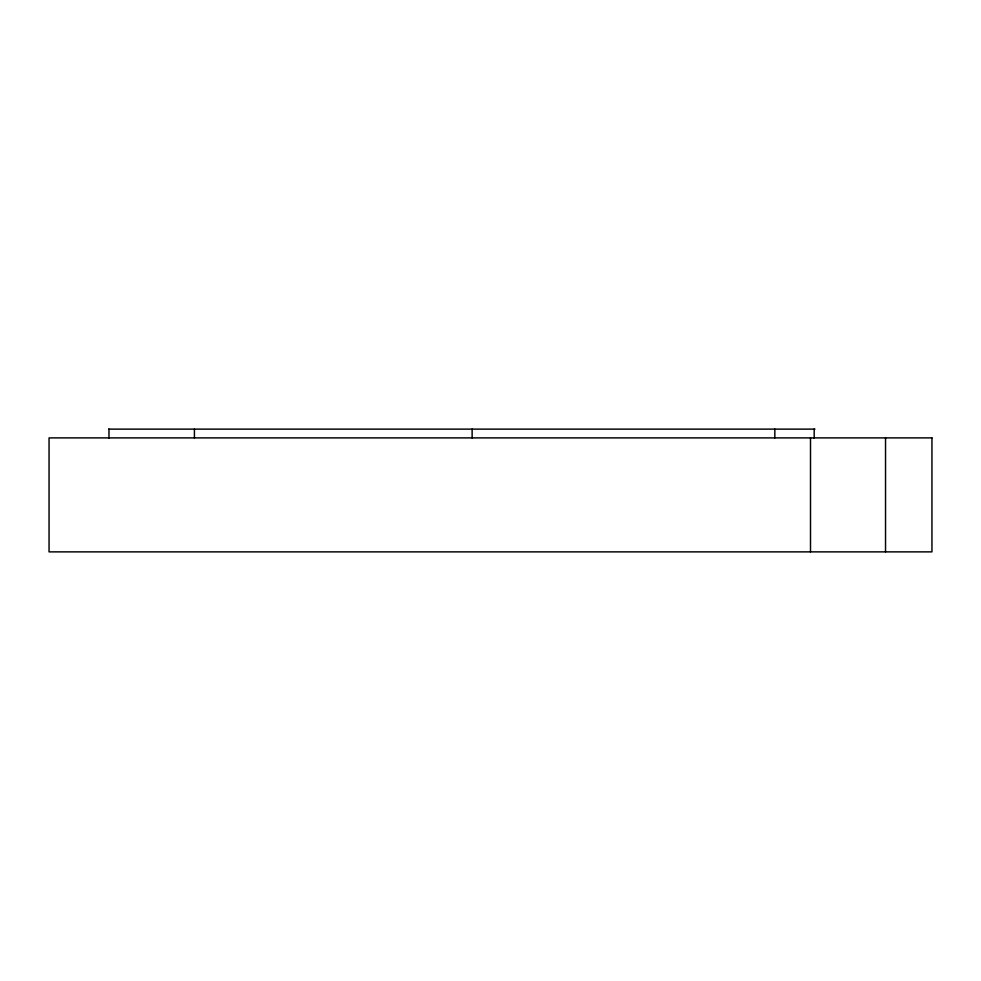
<?xml version="1.0" encoding="UTF-8"?>
<svg xmlns="http://www.w3.org/2000/svg" width="981" height="981" viewBox="0 0 981 981"><rect width="100%" height="100%" fill="white"/><g stroke="black" fill="none" stroke-linecap="round" stroke-linejoin="round"><path stroke-width="1.47" d="M108.609 429.126L814.941 429.126M885.536 437.894L885.536 551.874M814.181 429.126L814.181 438.225M810.502 437.894L810.502 551.874M774.831 429.126L774.831 437.894M472.131 429.126L472.131 437.894M194.422 429.126L194.422 437.894M108.977 429.126L108.977 438.225M931.95 437.894L49.05 437.894L49.05 551.874L931.95 551.874L931.95 437.894"/></g></svg>
